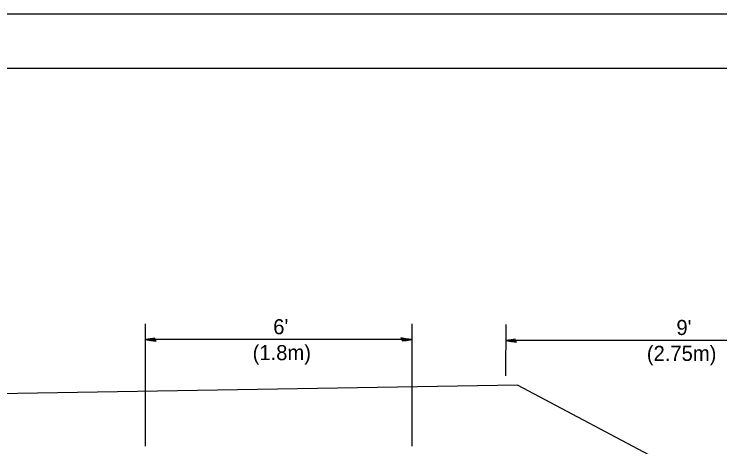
# Model space of a CAD drawing. Extents: x 99735 to 110633, y 79090 to 87272.
# Drawn here: x 102208.1 to 102535.3, y 79989 to 80189.5 of the extents above; entities that cross this region are included whole.
import ezdxf

# ---------------------------------------------------------------- set-up
doc = ezdxf.new("R2010")
doc.units = 0
for name, color, linetype in [('Sheets_50 Reference Boundary', 7, 'Continuous'), ('Sheets_General Details', 7, 'Continuous'), ('Sheets_Printer Plotting Border', 7, 'Continuous')]:
    doc.layers.add(name, color=color, linetype=linetype)

msp = doc.modelspace()

# ---------------------------------------------------------------- linework, layer by layer
at = {"layer": 'Sheets_50 Reference Boundary'}
msp.add_lwpolyline([(101818.68, 80164.5), (103393.68, 80164.5), (103393.68, 79164.51), (101818.68, 79164.51)], close=True, dxfattribs=at)
at = {"layer": 'Sheets_General Details'}
for p, q in [((103418.68, 80189.51), (101718.68, 80189.51)), ((102268.87, 80046.05), (102268.87, 79989.36)), ((102392.45, 80046.05), (102392.45, 79989.36)), ((102436.03, 80045.74), (102435.86, 80021.91)), ((102392.45, 80038.68), (102268.87, 80038.68)), ((102597.29, 80038.23), (102436.03, 80038.23)), ((102441.43, 80017.61), (101885.39, 80008.44)), ((102597.37, 79935.18), (102441.43, 80017.61))]:
    msp.add_line(p, q, dxfattribs=at)
msp.add_lwpolyline([(101818.68, 80164.51), (103393.68, 80164.51), (103393.68, 79114.51), (101818.68, 79114.51)], close=True, dxfattribs=at)
for points in [[(102273.46, 80038.62), (102273.31, 80039.3), (102271.37, 80039.01), (102268.87, 80038.68), (102271.54, 80038.32), (102273.87, 80037.91), (102273.46, 80038.62), (102273.26, 80039.07), (102270.55, 80038.68), (102273.51, 80038.16), (102273.07, 80038.74), (102271.83, 80038.66), (102273.03, 80038.48)], [(102387.86, 80038.75), (102388.01, 80038.07), (102389.95, 80038.36), (102392.45, 80038.68), (102389.78, 80039.05), (102387.45, 80039.46), (102387.86, 80038.75), (102388.06, 80038.3), (102390.77, 80038.69), (102387.81, 80039.21), (102388.25, 80038.63), (102389.49, 80038.7), (102388.3, 80038.89)], [(102440.62, 80038.16), (102440.47, 80038.85), (102438.53, 80038.55), (102436.03, 80038.23), (102438.7, 80037.86), (102441.03, 80037.45), (102440.62, 80038.16), (102440.42, 80038.62), (102437.71, 80038.23), (102440.67, 80037.71), (102440.23, 80038.29), (102438.99, 80038.21), (102440.18, 80038.03)]]:
    msp.add_lwpolyline(points, dxfattribs=at)
at = {"layer": 'Sheets_Printer Plotting Border'}
msp.add_lwpolyline([(101718.68, 79089.51), (103418.68, 79089.51), (103418.68, 80189.51), (101718.68, 80189.51)], close=True, dxfattribs=at)

# ---------------------------------------------------------------- texts
at = {"layer": 'Sheets_General Details'}
for s, p in [("6'", (102328.22, 80041.18)), ("9'", (102515.18, 80040.83)), ('(1.8m)', (102318.68, 80029.18)), ('(2.75m)', (102501.46, 80028.83))]:
    msp.add_text(s, height=7, dxfattribs=at).set_placement(p)

doc.saveas('drawing.dxf')
